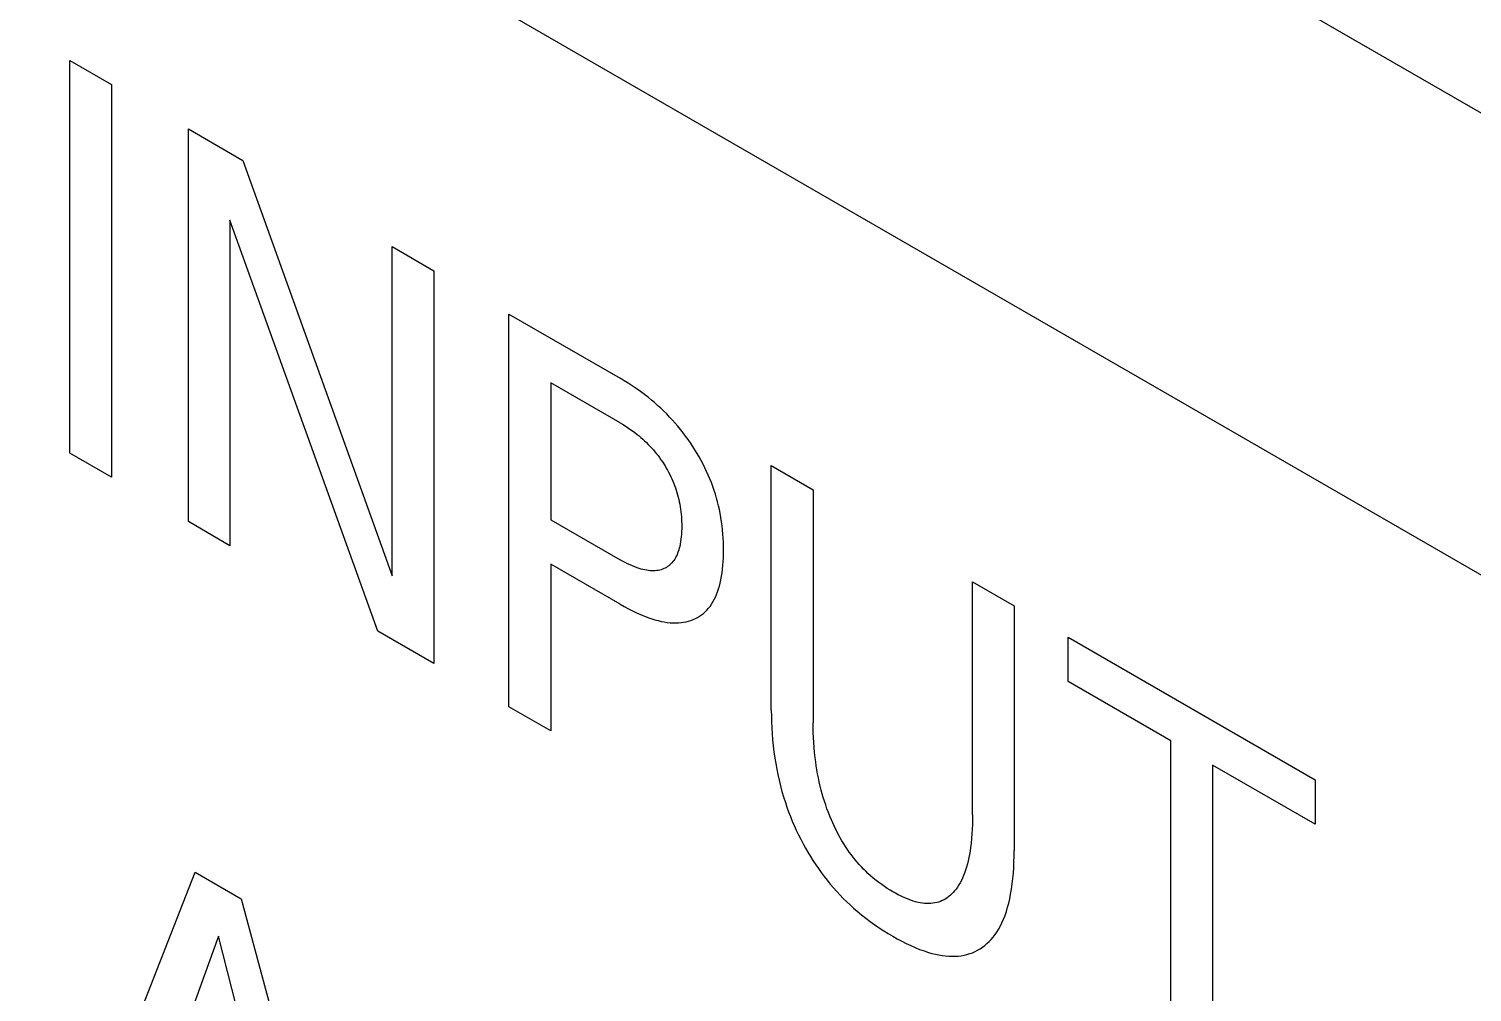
# Model space of a CAD drawing. Extents: x 0 to 420, y 0 to 297.
# Drawn here: x 187.62 to 192.72, y 186.3 to 189.7 of the extents above; entities that cross this region are included whole.
import ezdxf

# ---------------------------------------------------------------- set-up
doc = ezdxf.new("R2010")
doc.units = 0
doc.header["$LTSCALE"] = 23.1
doc.layers.add('40000_ISO', color=7, linetype='CONTINUOUS')

msp = doc.modelspace()

# ---------------------------------------------------------------- linework, layer by layer
at = {"layer": '40000_ISO', "color": 7, "linetype": 'CONTINUOUS'}
for p, q in [((195.8977, 187.5909), (172.2095, 201.2669)), ((195.1906, 186.3661), (171.5024, 200.0422)), ((187.7659, 188.2031), (187.7659, 189.5912)), ((187.7659, 189.5912), (187.9139, 189.5058)), ((187.9139, 189.5058), (187.9139, 188.1177)), ((188.1853, 187.961), (188.1853, 189.349)), ((188.1853, 189.349), (188.3778, 189.2379)), ((188.3778, 189.2379), (188.9061, 187.7692)), ((188.3325, 189.027), (188.3325, 187.876)), ((188.8547, 187.5745), (188.3325, 189.027)), ((188.9061, 187.7692), (188.9061, 188.9329)), ((188.9061, 188.9329), (189.0533, 188.8479)), ((189.0533, 188.8479), (189.0533, 187.4599)), ((189.3186, 187.3067), (189.3186, 188.6948)), ((189.3186, 188.6948), (189.7119, 188.4677)), ((189.4666, 188.4519), (189.4666, 187.9679)), ((189.7119, 188.3103), (189.4666, 188.4519)), ((189.7262, 188.4592), (189.7119, 188.4677)), ((189.7405, 188.4504), (189.7262, 188.4592)), ((189.7548, 188.4412), (189.7405, 188.4504)), ((189.7691, 188.4315), (189.7548, 188.4412)), ((189.7834, 188.4214), (189.7691, 188.4315)), ((189.7976, 188.4108), (189.7834, 188.4214)), ((189.8117, 188.3998), (189.7976, 188.4108)), ((189.8227, 188.3908), (189.8117, 188.3998)), ((189.8336, 188.3816), (189.8227, 188.3908)), ((189.8445, 188.372), (189.8336, 188.3816)), ((189.8553, 188.3621), (189.8445, 188.372)), ((189.866, 188.352), (189.8553, 188.3621)), ((189.8765, 188.3415), (189.866, 188.352)), ((189.7119, 188.3103), (189.7206, 188.3052)), ((189.7206, 188.3052), (189.7292, 188.2998)), ((189.7292, 188.2998), (189.7379, 188.2942)), ((189.887, 188.3307), (189.8765, 188.3415)), ((189.8973, 188.3196), (189.887, 188.3307)), ((189.9068, 188.3089), (189.8973, 188.3196)), ((189.9162, 188.2979), (189.9068, 188.3089)), ((189.9254, 188.2866), (189.9162, 188.2979)), ((189.7379, 188.2942), (189.7466, 188.2884)), ((189.7466, 188.2884), (189.7552, 188.2823)), ((189.7552, 188.2823), (189.7638, 188.2759)), ((189.7638, 188.2759), (189.7723, 188.2692)), ((189.7723, 188.2692), (189.7789, 188.2638)), ((189.7789, 188.2638), (189.7855, 188.2582)), ((189.7855, 188.2582), (189.792, 188.2525)), ((189.792, 188.2525), (189.7985, 188.2465)), ((189.7985, 188.2465), (189.8049, 188.2404)), ((189.9345, 188.2752), (189.9254, 188.2866)), ((189.9434, 188.2634), (189.9345, 188.2752)), ((189.9521, 188.2515), (189.9434, 188.2634)), ((189.9605, 188.2393), (189.9521, 188.2515)), ((187.9139, 188.1177), (187.7659, 188.2031)), ((189.8049, 188.2404), (189.8113, 188.2341)), ((189.8113, 188.2341), (189.8175, 188.2275)), ((189.8175, 188.2275), (189.8237, 188.2208)), ((189.8237, 188.2208), (189.8294, 188.2144)), ((189.8294, 188.2144), (189.8349, 188.2078)), ((189.8349, 188.2078), (189.8404, 188.2011)), ((189.8404, 188.2011), (189.8458, 188.1942)), ((189.8458, 188.1942), (189.851, 188.1872)), ((189.9688, 188.2269), (189.9605, 188.2393)), ((189.9765, 188.2147), (189.9688, 188.2269)), ((189.9841, 188.2024), (189.9765, 188.2147)), ((189.9914, 188.1899), (189.9841, 188.2024)), ((189.851, 188.1872), (189.8562, 188.18)), ((189.8562, 188.18), (189.8612, 188.1727)), ((189.8612, 188.1727), (189.866, 188.1652)), ((189.866, 188.1652), (189.8706, 188.1579)), ((189.8706, 188.1579), (189.875, 188.1505)), ((189.875, 188.1505), (189.8793, 188.1429)), ((189.9984, 188.1772), (189.9914, 188.1899)), ((190.0052, 188.1645), (189.9984, 188.1772)), ((190.0116, 188.1516), (190.0052, 188.1645)), ((190.0178, 188.1386), (190.0116, 188.1516)), ((190.2463, 187.2944), (190.2463, 188.1592)), ((190.2463, 188.1592), (190.3943, 188.0737)), ((189.8793, 188.1429), (189.8834, 188.1353)), ((189.8834, 188.1353), (189.8874, 188.1276)), ((189.8874, 188.1276), (189.8911, 188.1199)), ((189.8911, 188.1199), (189.8947, 188.1121)), ((189.8947, 188.1121), (189.8982, 188.1043)), ((189.8982, 188.1043), (189.9014, 188.0964)), ((189.9014, 188.0964), (189.9045, 188.0882)), ((190.0237, 188.1255), (190.0178, 188.1386)), ((190.0293, 188.1124), (190.0237, 188.1255)), ((190.0347, 188.0988), (190.0293, 188.1124)), ((190.0397, 188.0852), (190.0347, 188.0988)), ((189.9045, 188.0882), (189.9075, 188.08)), ((189.9075, 188.08), (189.9102, 188.0717)), ((189.9102, 188.0717), (189.9128, 188.0635)), ((189.9128, 188.0635), (189.9151, 188.0553)), ((189.9151, 188.0553), (189.9173, 188.0471)), ((189.9173, 188.0471), (189.9192, 188.039)), ((190.0444, 188.0716), (190.0397, 188.0852)), ((190.0487, 188.058), (190.0444, 188.0716)), ((190.0527, 188.0444), (190.0487, 188.058)), ((190.0564, 188.0308), (190.0527, 188.0444)), ((190.3943, 188.0737), (190.3943, 187.2503)), ((189.9192, 188.039), (189.921, 188.0309)), ((189.921, 188.0309), (189.9226, 188.0228)), ((189.9226, 188.0228), (189.9242, 188.0138)), ((189.9242, 188.0138), (189.9255, 188.0049)), ((189.9255, 188.0049), (189.9267, 187.996)), ((189.9267, 187.996), (189.9276, 187.9872)), ((190.0598, 188.0173), (190.0564, 188.0308)), ((190.0628, 188.0038), (190.0598, 188.0173)), ((190.0656, 187.9905), (190.0628, 188.0038)), ((190.0683, 187.9756), (190.0656, 187.9905)), ((188.3325, 187.876), (188.1853, 187.961)), ((189.4666, 187.9679), (189.7119, 187.8263)), ((189.9276, 187.9872), (189.9284, 187.9785)), ((189.9284, 187.9785), (189.929, 187.9699)), ((189.929, 187.9699), (189.9294, 187.9614)), ((189.9294, 187.9614), (189.9296, 187.9529)), ((189.9296, 187.9529), (189.9297, 187.9445)), ((189.9297, 187.9445), (189.9296, 187.9352)), ((190.0706, 187.9608), (190.0683, 187.9756)), ((190.0725, 187.9461), (190.0706, 187.9608)), ((190.0742, 187.9316), (190.0725, 187.9461)), ((189.9259, 187.8903), (189.9244, 187.8819)), ((189.9271, 187.899), (189.9259, 187.8903)), ((189.9281, 187.9078), (189.9271, 187.899)), ((189.9288, 187.9167), (189.9281, 187.9078)), ((189.9293, 187.9259), (189.9288, 187.9167)), ((189.9296, 187.9352), (189.9293, 187.9259)), ((190.0754, 187.9172), (190.0742, 187.9316)), ((190.0764, 187.903), (190.0754, 187.9172)), ((190.0771, 187.8889), (190.0764, 187.903)), ((190.0775, 187.8749), (190.0771, 187.8889)), ((189.9105, 187.8386), (189.9078, 187.8334)), ((189.913, 187.844), (189.9105, 187.8386)), ((189.9153, 187.8495), (189.913, 187.844)), ((189.9174, 187.8553), (189.9153, 187.8495)), ((189.9194, 187.8613), (189.9174, 187.8553)), ((189.9211, 187.8674), (189.9194, 187.8613)), ((189.9227, 187.8737), (189.9211, 187.8674)), ((189.9244, 187.8819), (189.9227, 187.8737)), ((190.0772, 187.8335), (190.0775, 187.8472)), ((190.0777, 187.8611), (190.0775, 187.8749)), ((190.0775, 187.8472), (190.0777, 187.8611)), ((189.4666, 187.8106), (189.4666, 187.2213)), ((189.7119, 187.6689), (189.4666, 187.8106)), ((189.7206, 187.8214), (189.7119, 187.8263)), ((189.7294, 187.8167), (189.7206, 187.8214)), ((189.7381, 187.8123), (189.7294, 187.8167)), ((189.7468, 187.8081), (189.7381, 187.8123)), ((189.7555, 187.8043), (189.7468, 187.8081)), ((189.7641, 187.8008), (189.7555, 187.8043)), ((189.7727, 187.7976), (189.7641, 187.8008)), ((189.7794, 187.7954), (189.7727, 187.7976)), ((189.786, 187.7934), (189.7794, 187.7954)), ((189.7926, 187.7917), (189.786, 187.7934)), ((189.7991, 187.7902), (189.7926, 187.7917)), ((189.8055, 187.789), (189.7991, 187.7902)), ((189.8119, 187.7881), (189.8055, 187.789)), ((189.8182, 187.7875), (189.8119, 187.7881)), ((189.8244, 187.7872), (189.8182, 187.7875)), ((189.8301, 187.7871), (189.8244, 187.7872)), ((189.8357, 187.7874), (189.8301, 187.7871)), ((189.8412, 187.7879), (189.8357, 187.7874)), ((189.8466, 187.7888), (189.8412, 187.7879)), ((189.8518, 187.7899), (189.8466, 187.7888)), ((189.8569, 187.7913), (189.8518, 187.7899)), ((189.8619, 187.7929), (189.8569, 187.7913)), ((189.8668, 187.7949), (189.8619, 187.7929)), ((189.8713, 187.7971), (189.8668, 187.7949)), ((189.8757, 187.7995), (189.8713, 187.7971)), ((189.8799, 187.8022), (189.8757, 187.7995)), ((189.884, 187.8052), (189.8799, 187.8022)), ((189.8879, 187.8084), (189.884, 187.8052)), ((189.8916, 187.8119), (189.8879, 187.8084)), ((189.8952, 187.8156), (189.8916, 187.8119)), ((189.8985, 187.8196), (189.8952, 187.8156)), ((189.9017, 187.8238), (189.8985, 187.8196)), ((189.9049, 187.8285), (189.9017, 187.8238)), ((189.9078, 187.8334), (189.9049, 187.8285)), ((190.0726, 187.7807), (190.0742, 187.7935)), ((190.0742, 187.7935), (190.0755, 187.8066)), ((190.0755, 187.8066), (190.0765, 187.82)), ((190.0765, 187.82), (190.0772, 187.8335)), ((190.063, 187.7333), (190.0657, 187.7437)), ((190.0657, 187.7437), (190.0684, 187.7557)), ((190.0684, 187.7557), (190.0707, 187.7681)), ((190.0707, 187.7681), (190.0726, 187.7807)), ((190.9579, 186.925), (190.9579, 187.7484)), ((190.9579, 187.7484), (191.1051, 187.6634)), ((190.0402, 187.6773), (190.0449, 187.6858)), ((190.0449, 187.6858), (190.0492, 187.6946)), ((190.0492, 187.6946), (190.0531, 187.7038)), ((190.0531, 187.7038), (190.0567, 187.7133)), ((190.0567, 187.7133), (190.06, 187.7232)), ((190.06, 187.7232), (190.063, 187.7333)), ((189.7119, 187.6689), (189.7264, 187.6607)), ((189.7264, 187.6607), (189.7409, 187.6529)), ((189.7409, 187.6529), (189.7554, 187.6456)), ((189.7554, 187.6456), (189.7698, 187.6387)), ((189.7698, 187.6387), (189.7842, 187.6323)), ((189.9996, 187.6315), (190.0062, 187.6367)), ((190.0062, 187.6367), (190.0126, 187.6423)), ((190.0126, 187.6423), (190.0187, 187.6484)), ((190.0187, 187.6484), (190.0245, 187.6548)), ((190.0245, 187.6548), (190.0299, 187.6617)), ((190.0299, 187.6617), (190.0353, 187.6693)), ((190.0353, 187.6693), (190.0402, 187.6773)), ((191.1051, 187.6634), (191.1051, 186.7987)), ((189.7842, 187.6323), (189.7986, 187.6265)), ((189.7986, 187.6265), (189.8129, 187.6212)), ((189.8129, 187.6212), (189.824, 187.6175)), ((189.824, 187.6175), (189.835, 187.6142)), ((189.835, 187.6142), (189.8459, 187.6112)), ((189.8459, 187.6112), (189.8568, 187.6087)), ((189.8568, 187.6087), (189.8675, 187.6067)), ((189.8675, 187.6067), (189.8782, 187.6051)), ((189.8782, 187.6051), (189.8887, 187.6039)), ((189.8887, 187.6039), (189.899, 187.6033)), ((189.899, 187.6033), (189.9085, 187.6032)), ((189.9085, 187.6032), (189.9179, 187.6035)), ((189.9179, 187.6035), (189.9272, 187.6043)), ((189.9272, 187.6043), (189.9362, 187.6055)), ((189.9362, 187.6055), (189.945, 187.6072)), ((189.945, 187.6072), (189.9537, 187.6094)), ((189.9537, 187.6094), (189.9621, 187.612)), ((189.9621, 187.612), (189.9703, 187.6151)), ((189.9703, 187.6151), (189.978, 187.6186)), ((189.978, 187.6186), (189.9854, 187.6225)), ((189.9854, 187.6225), (189.9926, 187.6268)), ((189.9926, 187.6268), (189.9996, 187.6315)), ((189.0533, 187.4599), (188.8547, 187.5745)), ((191.296, 187.3957), (191.296, 187.5531)), ((191.296, 187.5531), (192.1693, 187.0489)), ((191.6587, 187.1864), (191.296, 187.3957)), ((189.4666, 187.2213), (189.3186, 187.3067)), ((190.2463, 187.2944), (190.2465, 187.274)), ((190.2465, 187.274), (190.247, 187.2534)), ((190.247, 187.2534), (190.2479, 187.2325)), ((190.2479, 187.2325), (190.2492, 187.2115)), ((190.3944, 187.2331), (190.3943, 187.2503)), ((190.3948, 187.2157), (190.3944, 187.2331)), ((190.2492, 187.2115), (190.2509, 187.1902)), ((190.2509, 187.1902), (190.2531, 187.1688)), ((190.3955, 187.1982), (190.3948, 187.2157)), ((190.3965, 187.1805), (190.3955, 187.1982)), ((190.3978, 187.1627), (190.3965, 187.1805)), ((191.6587, 185.9557), (191.6587, 187.1864)), ((190.2531, 187.1688), (190.2557, 187.1471)), ((190.2557, 187.1471), (190.2588, 187.1253)), ((190.2588, 187.1253), (190.262, 187.106)), ((190.3995, 187.1447), (190.3978, 187.1627)), ((190.4015, 187.1265), (190.3995, 187.1447)), ((190.4033, 187.1125), (190.4015, 187.1265)), ((190.262, 187.106), (190.2655, 187.0866)), ((190.2655, 187.0866), (190.2695, 187.0671)), ((190.4053, 187.0984), (190.4033, 187.1125)), ((190.4076, 187.0842), (190.4053, 187.0984)), ((190.4101, 187.0699), (190.4076, 187.0842)), ((191.8067, 187.1009), (191.8067, 185.8703)), ((192.1693, 186.8915), (191.8067, 187.1009)), ((190.2695, 187.0671), (190.2739, 187.0474)), ((190.2739, 187.0474), (190.2788, 187.0277)), ((190.2788, 187.0277), (190.2841, 187.0079)), ((190.4129, 187.0556), (190.4101, 187.0699)), ((190.4159, 187.0412), (190.4129, 187.0556)), ((190.4193, 187.0267), (190.4159, 187.0412)), ((190.4229, 187.0121), (190.4193, 187.0267)), ((192.1693, 187.0489), (192.1693, 186.8915)), ((190.2841, 187.0079), (190.2899, 186.988)), ((190.2899, 186.988), (190.2963, 186.9681)), ((190.4265, 186.9991), (190.4229, 187.0121)), ((190.4303, 186.986), (190.4265, 186.9991)), ((190.4343, 186.9729), (190.4303, 186.986)), ((190.4386, 186.9597), (190.4343, 186.9729)), ((190.2963, 186.9681), (190.3018, 186.9518)), ((190.3018, 186.9518), (190.3077, 186.9355)), ((190.3077, 186.9355), (190.314, 186.9192)), ((190.314, 186.9192), (190.3206, 186.9029)), ((190.4432, 186.9466), (190.4386, 186.9597)), ((190.4481, 186.9334), (190.4432, 186.9466)), ((190.4533, 186.9203), (190.4481, 186.9334)), ((190.4587, 186.9072), (190.4533, 186.9203)), ((190.9579, 186.925), (190.9577, 186.9078)), ((190.3206, 186.9029), (190.3275, 186.8867)), ((190.3275, 186.8867), (190.3348, 186.8706)), ((190.3348, 186.8706), (190.3424, 186.8546)), ((190.4635, 186.8964), (190.4587, 186.9072)), ((190.4684, 186.8857), (190.4635, 186.8964)), ((190.4735, 186.875), (190.4684, 186.8857)), ((190.4789, 186.8643), (190.4735, 186.875)), ((190.9567, 186.874), (190.9557, 186.8574)), ((190.9574, 186.8909), (190.9567, 186.874)), ((190.9577, 186.9078), (190.9574, 186.8909)), ((190.3424, 186.8546), (190.3504, 186.8386)), ((190.3504, 186.8386), (190.3587, 186.8228)), ((190.3587, 186.8228), (190.367, 186.8076)), ((190.4844, 186.8538), (190.4789, 186.8643)), ((190.4902, 186.8433), (190.4844, 186.8538)), ((190.4962, 186.833), (190.4902, 186.8433)), ((190.5023, 186.8228), (190.4962, 186.833)), ((190.5087, 186.8128), (190.5023, 186.8228)), ((190.9528, 186.8248), (190.9508, 186.8089)), ((190.9544, 186.841), (190.9528, 186.8248)), ((190.9557, 186.8574), (190.9544, 186.841)), ((190.367, 186.8076), (190.3757, 186.7926)), ((190.3757, 186.7926), (190.3846, 186.7778)), ((190.3846, 186.7778), (190.3938, 186.7632)), ((190.5153, 186.8029), (190.5087, 186.8128)), ((190.5219, 186.7935), (190.5153, 186.8029)), ((190.5287, 186.7843), (190.5219, 186.7935)), ((190.5356, 186.7753), (190.5287, 186.7843)), ((190.5427, 186.7664), (190.5356, 186.7753)), ((190.5499, 186.7578), (190.5427, 186.7664)), ((190.9448, 186.7736), (190.9423, 186.7622)), ((190.947, 186.7852), (190.9448, 186.7736)), ((190.949, 186.797), (190.947, 186.7852)), ((190.9508, 186.8089), (190.949, 186.797)), ((191.1044, 186.7584), (191.1049, 186.7784)), ((191.1049, 186.7784), (191.1051, 186.7987)), ((187.7659, 185.5903), (188.2099, 186.7221)), ((188.2099, 186.7221), (188.3724, 186.6282)), ((190.3938, 186.7632), (190.4033, 186.7487)), ((190.4033, 186.7487), (190.4131, 186.7346)), ((190.4131, 186.7346), (190.4231, 186.7206)), ((190.4231, 186.7206), (190.4333, 186.707)), ((190.5573, 186.7494), (190.5499, 186.7578)), ((190.5648, 186.7412), (190.5573, 186.7494)), ((190.5724, 186.7332), (190.5648, 186.7412)), ((190.5801, 186.7255), (190.5724, 186.7332)), ((190.5879, 186.7181), (190.5801, 186.7255)), ((190.5975, 186.7094), (190.5879, 186.7181)), ((190.9296, 186.7192), (190.9261, 186.7102)), ((190.9332, 186.7295), (190.9296, 186.7192)), ((190.9365, 186.7402), (190.9332, 186.7295)), ((190.9396, 186.7511), (190.9365, 186.7402)), ((190.9423, 186.7622), (190.9396, 186.7511)), ((191.1005, 186.6998), (191.1022, 186.719)), ((191.1022, 186.719), (191.1035, 186.7386)), ((191.1035, 186.7386), (191.1044, 186.7584)), ((190.4333, 186.707), (190.4438, 186.6936)), ((190.4438, 186.6936), (190.4549, 186.6801)), ((190.4549, 186.6801), (190.4661, 186.6669)), ((190.4661, 186.6669), (190.4776, 186.6541)), ((190.6071, 186.701), (190.5975, 186.7094)), ((190.6169, 186.6931), (190.6071, 186.701)), ((190.6267, 186.6855), (190.6169, 186.6931)), ((190.6366, 186.6782), (190.6267, 186.6855)), ((190.6465, 186.6714), (190.6366, 186.6782)), ((190.6565, 186.6648), (190.6465, 186.6714)), ((190.6665, 186.6585), (190.6565, 186.6648)), ((190.9047, 186.6697), (190.8996, 186.6626)), ((190.9096, 186.6772), (190.9047, 186.6697)), ((190.9141, 186.685), (190.9096, 186.6772)), ((190.9184, 186.6931), (190.9141, 186.685)), ((190.9224, 186.7016), (190.9184, 186.6931)), ((190.9261, 186.7102), (190.9224, 186.7016)), ((191.0957, 186.6622), (191.0983, 186.6808)), ((191.0983, 186.6808), (191.1005, 186.6998)), ((188.3724, 186.6282), (188.8164, 184.9839)), ((190.4776, 186.6541), (190.4892, 186.6416)), ((190.4892, 186.6416), (190.501, 186.6295)), ((190.501, 186.6295), (190.513, 186.6177)), ((190.513, 186.6177), (190.5251, 186.6063)), ((190.6765, 186.6526), (190.6665, 186.6585)), ((190.6855, 186.6475), (190.6765, 186.6526)), ((190.6945, 186.6427), (190.6855, 186.6475)), ((190.7035, 186.6381), (190.6945, 186.6427)), ((190.7125, 186.6339), (190.7035, 186.6381)), ((190.7215, 186.6299), (190.7125, 186.6339)), ((190.7304, 186.6263), (190.7215, 186.6299)), ((190.7392, 186.6231), (190.7304, 186.6263)), ((190.748, 186.6202), (190.7392, 186.6231)), ((190.7568, 186.6177), (190.748, 186.6202)), ((190.7654, 186.6156), (190.7568, 186.6177)), ((190.7732, 186.614), (190.7654, 186.6156)), ((190.7809, 186.6128), (190.7732, 186.614)), ((190.7885, 186.612), (190.7809, 186.6128)), ((190.8177, 186.6124), (190.8106, 186.6117)), ((190.8247, 186.6134), (190.8177, 186.6124)), ((190.8314, 186.6148), (190.8247, 186.6134)), ((190.838, 186.6166), (190.8314, 186.6148)), ((190.8446, 186.6189), (190.838, 186.6166)), ((190.8509, 186.6216), (190.8446, 186.6189)), ((190.857, 186.6247), (190.8509, 186.6216)), ((190.863, 186.6281), (190.857, 186.6247)), ((190.8687, 186.6319), (190.863, 186.6281)), ((190.8742, 186.6361), (190.8687, 186.6319)), ((190.8795, 186.6406), (190.8742, 186.6361)), ((190.8846, 186.6453), (190.8795, 186.6406)), ((190.8895, 186.6504), (190.8846, 186.6453)), ((190.8942, 186.6558), (190.8895, 186.6504)), ((190.8996, 186.6626), (190.8942, 186.6558)), ((191.0819, 186.598), (191.0859, 186.613)), ((191.0859, 186.613), (191.0895, 186.6283)), ((191.0895, 186.6283), (191.0926, 186.6439)), ((191.0926, 186.6439), (191.0957, 186.6622)), ((190.5251, 186.6063), (190.5372, 186.5952)), ((190.5372, 186.5952), (190.5495, 186.5845)), ((190.5495, 186.5845), (190.565, 186.5716)), ((190.565, 186.5716), (190.5807, 186.5592)), ((190.796, 186.6115), (190.7885, 186.612)), ((190.8034, 186.6114), (190.796, 186.6115)), ((190.8106, 186.6117), (190.8034, 186.6114)), ((191.0673, 186.5557), (191.0727, 186.5693)), ((191.0727, 186.5693), (191.0775, 186.5835)), ((191.0775, 186.5835), (191.0819, 186.598)), ((190.5807, 186.5592), (190.5964, 186.5474)), ((190.5964, 186.5474), (190.6122, 186.5361)), ((190.6122, 186.5361), (190.628, 186.5253)), ((190.628, 186.5253), (190.6439, 186.5149)), ((190.6439, 186.5149), (190.6598, 186.5051)), ((191.0374, 186.5015), (191.0437, 186.5106)), ((191.0437, 186.5106), (191.0496, 186.5201)), ((191.0496, 186.5201), (191.0552, 186.53)), ((191.0552, 186.53), (191.0615, 186.5426)), ((191.0615, 186.5426), (191.0673, 186.5557)), ((188.2919, 186.4957), (188.0849, 185.9256)), ((188.4997, 185.6861), (188.2919, 186.4957)), ((190.6598, 186.5051), (190.6757, 186.4957)), ((190.6757, 186.4957), (190.6916, 186.4867)), ((190.6916, 186.4867), (190.7075, 186.4782)), ((190.7075, 186.4782), (190.7234, 186.4702)), ((190.7234, 186.4702), (190.7393, 186.4627)), ((190.7393, 186.4627), (190.7551, 186.4558)), ((190.9928, 186.4567), (191.0011, 186.463)), ((191.0011, 186.463), (191.009, 186.4697)), ((191.009, 186.4697), (191.0166, 186.4769)), ((191.0166, 186.4769), (191.0239, 186.4847)), ((191.0239, 186.4847), (191.0308, 186.4929)), ((191.0308, 186.4929), (191.0374, 186.5015)), ((190.7551, 186.4558), (190.7708, 186.4495)), ((190.7708, 186.4495), (190.7864, 186.4438)), ((190.7864, 186.4438), (190.8019, 186.4388)), ((190.8019, 186.4388), (190.8142, 186.4353)), ((190.8142, 186.4353), (190.8264, 186.4323)), ((190.8264, 186.4323), (190.8384, 186.4298)), ((190.8384, 186.4298), (190.8504, 186.4278)), ((190.8504, 186.4278), (190.8622, 186.4263)), ((190.8622, 186.4263), (190.8738, 186.4254)), ((190.8738, 186.4254), (190.8853, 186.4249)), ((190.8853, 186.4249), (190.8966, 186.4251)), ((190.8966, 186.4251), (190.9076, 186.4258)), ((190.9076, 186.4258), (190.9181, 186.4271)), ((190.9181, 186.4271), (190.9283, 186.4289)), ((190.9283, 186.4289), (190.9383, 186.4313)), ((190.9383, 186.4313), (190.9481, 186.4342)), ((190.9481, 186.4342), (190.9576, 186.4377)), ((190.9576, 186.4377), (190.9668, 186.4417)), ((190.9668, 186.4417), (190.9758, 186.4462)), ((190.9758, 186.4462), (190.9844, 186.4512)), ((190.9844, 186.4512), (190.9928, 186.4567))]:
    msp.add_line(p, q, dxfattribs=at)

doc.saveas('drawing.dxf')
